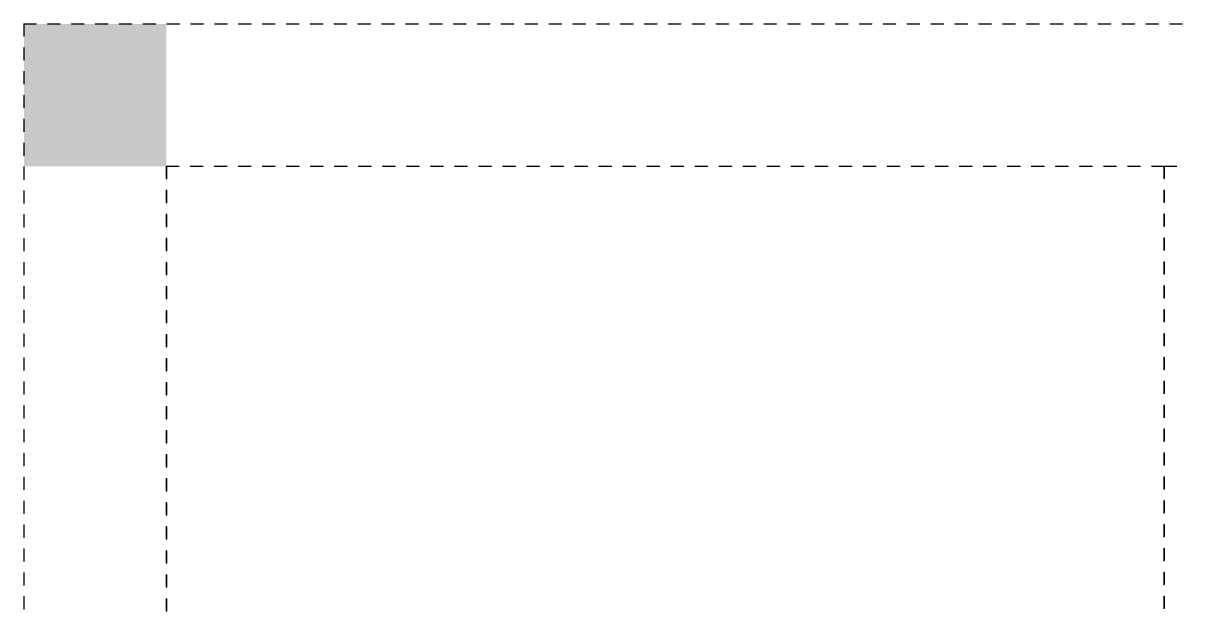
# Model space of a CAD drawing. Extents: x -59 to 133, y -55 to 137.
# Drawn here: x -59.2 to 38.4, y 87.1 to 136.7 of the extents above; entities that cross this region are included whole.
import ezdxf

# ---------------------------------------------------------------- set-up
doc = ezdxf.new("R2010")
doc.units = 0
doc.layers.add('51', color=54, linetype='CONTINUOUS')

# ---------------------------------------------------------------- blocks, each defined once
blk = doc.blocks.new('RECT')
blk.add_solid([(-0.5, -0.5), (0.5, -0.5), (-0.5, 0.5), (0.5, 0.5)])

msp = doc.modelspace()

# ---------------------------------------------------------------- linework, layer by layer
at = {"layer": '51', "const_width": 0.0635}
for points in [[(-59.1382, 136.64, 1), (-59.2018, 136.64)], [(-59.17, 136.6718, 1), (-59.17, 136.6083)], [(-58.1596, 136.6083, 1), (-58.1596, 136.6718)], [(-57.1596, 136.6718, 1), (-57.1596, 136.6083)], [(-56.1492, 136.6083, 1), (-56.1492, 136.6718)], [(-55.1492, 136.6718, 1), (-55.1492, 136.6083)], [(-54.1388, 136.6083, 1), (-54.1388, 136.6718)], [(-53.1388, 136.6718, 1), (-53.1388, 136.6083)], [(-52.1283, 136.6083, 1), (-52.1283, 136.6718)], [(-51.1283, 136.6718, 1), (-51.1283, 136.6083)], [(-50.1179, 136.6083, 1), (-50.1179, 136.6718)], [(-49.1179, 136.6718, 1), (-49.1179, 136.6083)], [(-48.1075, 136.6083, 1), (-48.1075, 136.6718)], [(-47.1075, 136.6718, 1), (-47.1075, 136.6083)], [(-46.0971, 136.6083, 1), (-46.0971, 136.6718)], [(-45.0971, 136.6718, 1), (-45.0971, 136.6083)], [(-44.0867, 136.6083, 1), (-44.0867, 136.6718)], [(-43.0867, 136.6718, 1), (-43.0867, 136.6083)], [(-42.0763, 136.6083, 1), (-42.0763, 136.6718)], [(-41.0763, 136.6718, 1), (-41.0763, 136.6083)], [(-40.0658, 136.6083, 1), (-40.0658, 136.6718)], [(-39.0658, 136.6718, 1), (-39.0658, 136.6083)], [(-38.0554, 136.6083, 1), (-38.0554, 136.6718)], [(-37.0554, 136.6718, 1), (-37.0554, 136.6083)], [(-36.045, 136.6083, 1), (-36.045, 136.6718)], [(-35.045, 136.6718, 1), (-35.045, 136.6083)], [(-34.0346, 136.6083, 1), (-34.0346, 136.6718)], [(-33.0346, 136.6718, 1), (-33.0346, 136.6083)], [(-32.0242, 136.6083, 1), (-32.0242, 136.6718)], [(-31.0242, 136.6718, 1), (-31.0242, 136.6083)], [(-30.0138, 136.6083, 1), (-30.0138, 136.6718)], [(-29.0138, 136.6718, 1), (-29.0138, 136.6083)], [(-28.0033, 136.6083, 1), (-28.0033, 136.6718)], [(-27.0033, 136.6718, 1), (-27.0033, 136.6083)], [(-25.9929, 136.6083, 1), (-25.9929, 136.6718)], [(-24.9929, 136.6718, 1), (-24.9929, 136.6083)], [(-23.9825, 136.6083, 1), (-23.9825, 136.6718)], [(-22.9825, 136.6718, 1), (-22.9825, 136.6083)], [(-21.9721, 136.6083, 1), (-21.9721, 136.6718)], [(-20.9721, 136.6718, 1), (-20.9721, 136.6083)], [(-19.9617, 136.6083, 1), (-19.9617, 136.6718)], [(-18.9617, 136.6718, 1), (-18.9617, 136.6083)], [(-17.9513, 136.6083, 1), (-17.9513, 136.6718)], [(-16.9513, 136.6718, 1), (-16.9513, 136.6083)], [(-15.9408, 136.6083, 1), (-15.9408, 136.6718)], [(-14.9408, 136.6718, 1), (-14.9408, 136.6083)], [(-13.9304, 136.6083, 1), (-13.9304, 136.6718)], [(-12.9304, 136.6718, 1), (-12.9304, 136.6083)], [(-11.92, 136.6083, 1), (-11.92, 136.6718)], [(-10.92, 136.6718, 1), (-10.92, 136.6083)], [(-9.9096, 136.6083, 1), (-9.9096, 136.6718)], [(-8.9096, 136.6718, 1), (-8.9096, 136.6083)], [(-7.8992, 136.6083, 1), (-7.8992, 136.6718)], [(-6.8992, 136.6718, 1), (-6.8992, 136.6083)], [(-5.8887, 136.6083, 1), (-5.8887, 136.6718)], [(-4.8887, 136.6718, 1), (-4.8887, 136.6083)], [(-3.8783, 136.6083, 1), (-3.8783, 136.6718)], [(-2.8783, 136.6718, 1), (-2.8783, 136.6083)], [(-1.8679, 136.6083, 1), (-1.8679, 136.6718)], [(-0.8679, 136.6718, 1), (-0.8679, 136.6083)], [(0.1425, 136.6083, 1), (0.1425, 136.6718)], [(1.1425, 136.6718, 1), (1.1425, 136.6083)], [(2.1529, 136.6083, 1), (2.1529, 136.6718)], [(3.1529, 136.6718, 1), (3.1529, 136.6083)], [(4.1633, 136.6083, 1), (4.1633, 136.6718)], [(5.1633, 136.6718, 1), (5.1633, 136.6083)], [(6.1738, 136.6083, 1), (6.1738, 136.6718)], [(7.1738, 136.6718, 1), (7.1738, 136.6083)], [(8.1842, 136.6083, 1), (8.1842, 136.6718)], [(9.1842, 136.6718, 1), (9.1842, 136.6083)], [(10.1946, 136.6083, 1), (10.1946, 136.6718)], [(11.1946, 136.6718, 1), (11.1946, 136.6083)], [(12.205, 136.6083, 1), (12.205, 136.6718)], [(13.205, 136.6718, 1), (13.205, 136.6083)], [(14.2154, 136.6083, 1), (14.2154, 136.6718)], [(15.2154, 136.6718, 1), (15.2154, 136.6083)], [(16.2258, 136.6083, 1), (16.2258, 136.6718)], [(17.2258, 136.6718, 1), (17.2258, 136.6083)], [(18.2363, 136.6083, 1), (18.2363, 136.6718)], [(19.2363, 136.6718, 1), (19.2363, 136.6083)], [(20.2467, 136.6083, 1), (20.2467, 136.6718)], [(21.2467, 136.6718, 1), (21.2467, 136.6083)], [(22.2571, 136.6083, 1), (22.2571, 136.6718)], [(23.2571, 136.6718, 1), (23.2571, 136.6083)], [(24.2675, 136.6083, 1), (24.2675, 136.6718)], [(25.2675, 136.6718, 1), (25.2675, 136.6083)], [(26.2779, 136.6083, 1), (26.2779, 136.6718)], [(27.2779, 136.6718, 1), (27.2779, 136.6083)], [(28.2883, 136.6083, 1), (28.2883, 136.6718)], [(29.2883, 136.6718, 1), (29.2883, 136.6083)], [(30.2988, 136.6083, 1), (30.2988, 136.6718)], [(31.2988, 136.6718, 1), (31.2988, 136.6083)], [(32.3092, 136.6083, 1), (32.3092, 136.6718)], [(33.3092, 136.6718, 1), (33.3092, 136.6083)], [(34.3196, 136.6083, 1), (34.3196, 136.6718)], [(35.3196, 136.6718, 1), (35.3196, 136.6083)], [(36.33, 136.6083, 1), (36.33, 136.6718)], [(37.33, 136.6718, 1), (37.33, 136.6083)], [(38.3404, 136.6083, 1), (38.3404, 136.6718)], [(-59.2018, 135.6296, 1), (-59.1382, 135.6296)], [(-59.1382, 134.6296, 1), (-59.2018, 134.6296)], [(-59.2018, 133.6192, 1), (-59.1382, 133.6192)], [(-59.1382, 132.6192, 1), (-59.2018, 132.6192)], [(-59.2018, 131.6088, 1), (-59.1382, 131.6088)], [(-59.1382, 130.6088, 1), (-59.2018, 130.6088)], [(-59.2018, 129.5983, 1), (-59.1382, 129.5983)], [(-59.1382, 128.5983, 1), (-59.2018, 128.5983)], [(-59.2018, 127.5879, 1), (-59.1382, 127.5879)], [(-59.1382, 126.5879, 1), (-59.2018, 126.5879)], [(-59.2018, 125.5775, 1), (-59.1382, 125.5775)], [(-59.1382, 124.5775, 1), (-59.2018, 124.5775)], [(-47.17, 124.6718, 1), (-47.17, 124.6082)], [(-47.1382, 124.64, 1), (-47.2018, 124.64)], [(-46.1462, 124.6082, 1), (-46.1462, 124.6718)], [(-45.1462, 124.6718, 1), (-45.1462, 124.6082)], [(-44.1224, 124.6082, 1), (-44.1224, 124.6718)], [(-43.1224, 124.6718, 1), (-43.1224, 124.6082)], [(-42.0986, 124.6082, 1), (-42.0986, 124.6718)], [(-41.0986, 124.6718, 1), (-41.0986, 124.6082)], [(-40.0748, 124.6082, 1), (-40.0748, 124.6718)], [(-39.0748, 124.6718, 1), (-39.0748, 124.6082)], [(-38.051, 124.6082, 1), (-38.051, 124.6718)], [(-37.051, 124.6718, 1), (-37.051, 124.6082)], [(-36.0271, 124.6082, 1), (-36.0271, 124.6718)], [(-35.0271, 124.6718, 1), (-35.0271, 124.6082)], [(-34.0033, 124.6082, 1), (-34.0033, 124.6718)], [(-33.0033, 124.6718, 1), (-33.0033, 124.6082)], [(-31.9795, 124.6082, 1), (-31.9795, 124.6718)], [(-30.9795, 124.6718, 1), (-30.9795, 124.6082)], [(-29.9557, 124.6082, 1), (-29.9557, 124.6718)], [(-28.9557, 124.6718, 1), (-28.9557, 124.6082)], [(-27.9319, 124.6082, 1), (-27.9319, 124.6718)], [(-26.9319, 124.6718, 1), (-26.9319, 124.6082)], [(-25.9081, 124.6082, 1), (-25.9081, 124.6718)], [(-24.9081, 124.6718, 1), (-24.9081, 124.6082)], [(-23.8843, 124.6082, 1), (-23.8843, 124.6718)], [(-22.8843, 124.6718, 1), (-22.8843, 124.6082)], [(-21.8605, 124.6082, 1), (-21.8605, 124.6718)], [(-20.8605, 124.6718, 1), (-20.8605, 124.6082)], [(-19.8367, 124.6082, 1), (-19.8367, 124.6718)], [(-18.8367, 124.6718, 1), (-18.8367, 124.6082)], [(-17.8129, 124.6082, 1), (-17.8129, 124.6718)], [(-16.8129, 124.6718, 1), (-16.8129, 124.6082)], [(-15.789, 124.6082, 1), (-15.789, 124.6718)], [(-14.789, 124.6718, 1), (-14.789, 124.6082)], [(-13.7652, 124.6082, 1), (-13.7652, 124.6718)], [(-12.7652, 124.6718, 1), (-12.7652, 124.6082)], [(-11.7414, 124.6082, 1), (-11.7414, 124.6718)], [(-10.7414, 124.6718, 1), (-10.7414, 124.6082)], [(-9.7176, 124.6082, 1), (-9.7176, 124.6718)], [(-8.7176, 124.6718, 1), (-8.7176, 124.6082)], [(-7.6938, 124.6082, 1), (-7.6938, 124.6718)], [(-6.6938, 124.6718, 1), (-6.6938, 124.6082)], [(-5.67, 124.6082, 1), (-5.67, 124.6718)], [(-4.67, 124.6718, 1), (-4.67, 124.6082)], [(-3.6462, 124.6082, 1), (-3.6462, 124.6718)], [(-2.6462, 124.6718, 1), (-2.6462, 124.6082)], [(-1.6224, 124.6082, 1), (-1.6224, 124.6718)], [(-0.6224, 124.6718, 1), (-0.6224, 124.6082)], [(0.4014, 124.6082, 1), (0.4014, 124.6718)], [(1.4014, 124.6718, 1), (1.4014, 124.6082)], [(2.4252, 124.6082, 1), (2.4252, 124.6718)], [(3.4252, 124.6718, 1), (3.4252, 124.6082)], [(4.449, 124.6082, 1), (4.449, 124.6718)], [(5.449, 124.6718, 1), (5.449, 124.6082)], [(6.4729, 124.6082, 1), (6.4729, 124.6718)], [(7.4729, 124.6718, 1), (7.4729, 124.6082)], [(8.4967, 124.6082, 1), (8.4967, 124.6718)], [(9.4967, 124.6718, 1), (9.4967, 124.6082)], [(10.5205, 124.6082, 1), (10.5205, 124.6718)], [(11.5205, 124.6718, 1), (11.5205, 124.6082)], [(12.5443, 124.6082, 1), (12.5443, 124.6718)], [(13.5443, 124.6718, 1), (13.5443, 124.6082)], [(14.5681, 124.6082, 1), (14.5681, 124.6718)], [(15.5681, 124.6718, 1), (15.5681, 124.6082)], [(16.5919, 124.6082, 1), (16.5919, 124.6718)], [(17.5919, 124.6718, 1), (17.5919, 124.6082)], [(18.6157, 124.6082, 1), (18.6157, 124.6718)], [(19.6157, 124.6718, 1), (19.6157, 124.6082)], [(20.6395, 124.6082, 1), (20.6395, 124.6718)], [(21.6395, 124.6718, 1), (21.6395, 124.6082)], [(22.6633, 124.6082, 1), (22.6633, 124.6718)], [(23.6633, 124.6718, 1), (23.6633, 124.6082)], [(24.6871, 124.6082, 1), (24.6871, 124.6718)], [(25.6871, 124.6718, 1), (25.6871, 124.6082)], [(26.711, 124.6082, 1), (26.711, 124.6718)], [(27.711, 124.6718, 1), (27.711, 124.6082)], [(28.7348, 124.6082, 1), (28.7348, 124.6718)], [(29.7348, 124.6718, 1), (29.7348, 124.6082)], [(30.7586, 124.6082, 1), (30.7586, 124.6718)], [(31.7586, 124.6718, 1), (31.7586, 124.6082)], [(32.7824, 124.6082, 1), (32.7824, 124.6718)], [(33.7824, 124.6718, 1), (33.7824, 124.6082)], [(34.8062, 124.6082, 1), (34.8062, 124.6718)], [(35.8062, 124.6718, 1), (35.8062, 124.6082)], [(36.83, 124.6718, 1), (36.83, 124.6082)], [(36.8618, 124.64, 1), (36.7982, 124.64)], [(36.83, 124.6082, 1), (36.83, 124.6718)], [(37.8538, 124.6082, 1), (37.8538, 124.6718)], [(-59.2018, 123.5671, 1), (-59.1382, 123.5671)], [(-47.2018, 123.6162, 1), (-47.1382, 123.6162)], [(36.7982, 123.6281, 1), (36.8618, 123.6281)], [(-59.1382, 122.5671, 1), (-59.2018, 122.5671)], [(-47.1382, 122.6162, 1), (-47.2018, 122.6162)], [(36.8618, 122.6281, 1), (36.7982, 122.6281)], [(-59.2018, 121.5567, 1), (-59.1382, 121.5567)], [(-47.2018, 121.5924, 1), (-47.1382, 121.5924)], [(36.7982, 121.6162, 1), (36.8618, 121.6162)], [(-59.1382, 120.5567, 1), (-59.2018, 120.5567)], [(-47.1382, 120.5924, 1), (-47.2018, 120.5924)], [(36.8618, 120.6162, 1), (36.7982, 120.6162)], [(-59.2018, 119.5463, 1), (-59.1382, 119.5463)], [(-47.2018, 119.5686, 1), (-47.1382, 119.5686)], [(36.7982, 119.6043, 1), (36.8618, 119.6043)], [(-59.1382, 118.5463, 1), (-59.2018, 118.5463)], [(-47.1382, 118.5686, 1), (-47.2018, 118.5686)], [(36.8618, 118.6043, 1), (36.7982, 118.6043)], [(-59.2018, 117.5358, 1), (-59.1382, 117.5358)], [(-47.2018, 117.5448, 1), (-47.1382, 117.5448)], [(36.7982, 117.5924, 1), (36.8618, 117.5924)], [(-59.1382, 116.5358, 1), (-59.2018, 116.5358)], [(-47.1382, 116.5448, 1), (-47.2018, 116.5448)], [(36.8618, 116.5924, 1), (36.7982, 116.5924)], [(-59.2018, 115.5254, 1), (-59.1382, 115.5254)], [(-47.2018, 115.521, 1), (-47.1382, 115.521)], [(36.7982, 115.5805, 1), (36.8618, 115.5805)], [(-59.1382, 114.5254, 1), (-59.2018, 114.5254)], [(-47.1382, 114.521, 1), (-47.2018, 114.521)], [(36.8618, 114.5805, 1), (36.7982, 114.5805)], [(-59.2018, 113.515, 1), (-59.1382, 113.515)], [(-47.2018, 113.4971, 1), (-47.1382, 113.4971)], [(36.7982, 113.5686, 1), (36.8618, 113.5686)], [(-59.1382, 112.515, 1), (-59.2018, 112.515)], [(-47.1382, 112.4971, 1), (-47.2018, 112.4971)], [(36.8618, 112.5686, 1), (36.7982, 112.5686)], [(-59.2018, 111.5046, 1), (-59.1382, 111.5046)], [(-47.2018, 111.4733, 1), (-47.1382, 111.4733)], [(36.7982, 111.5567, 1), (36.8618, 111.5567)], [(-59.1382, 110.5046, 1), (-59.2018, 110.5046)], [(-47.1382, 110.4733, 1), (-47.2018, 110.4733)], [(36.8618, 110.5567, 1), (36.7982, 110.5567)], [(-59.2018, 109.4942, 1), (-59.1382, 109.4942)], [(-47.2018, 109.4495, 1), (-47.1382, 109.4495)], [(36.7982, 109.5448, 1), (36.8618, 109.5448)], [(-59.1382, 108.4942, 1), (-59.2018, 108.4942)], [(-47.1382, 108.4495, 1), (-47.2018, 108.4495)], [(36.8618, 108.5448, 1), (36.7982, 108.5448)], [(-59.2018, 107.4838, 1), (-59.1382, 107.4838)], [(-47.2018, 107.4257, 1), (-47.1382, 107.4257)], [(36.7982, 107.5329, 1), (36.8618, 107.5329)], [(-59.1382, 106.4838, 1), (-59.2018, 106.4838)], [(-47.1382, 106.4257, 1), (-47.2018, 106.4257)], [(36.8618, 106.5329, 1), (36.7982, 106.5329)], [(-59.2018, 105.4733, 1), (-59.1382, 105.4733)], [(36.7982, 105.521, 1), (36.8618, 105.521)], [(-59.1382, 104.4733, 1), (-59.2018, 104.4733)], [(-47.2018, 105.4019, 1), (-47.1382, 105.4019)], [(36.8618, 104.521, 1), (36.7982, 104.521)], [(-47.1382, 104.4019, 1), (-47.2018, 104.4019)], [(36.7982, 103.509, 1), (36.8618, 103.509)], [(-59.2018, 103.4629, 1), (-59.1382, 103.4629)], [(-59.1382, 102.4629, 1), (-59.2018, 102.4629)], [(-47.2018, 103.3781, 1), (-47.1382, 103.3781)], [(36.8618, 102.509, 1), (36.7982, 102.509)], [(-47.1382, 102.3781, 1), (-47.2018, 102.3781)], [(-59.2018, 101.4525, 1), (-59.1382, 101.4525)], [(-47.2018, 101.3543, 1), (-47.1382, 101.3543)], [(36.7982, 101.4971, 1), (36.8618, 101.4971)], [(-59.1382, 100.4525, 1), (-59.2018, 100.4525)], [(-47.1382, 100.3543, 1), (-47.2018, 100.3543)], [(36.8618, 100.4971, 1), (36.7982, 100.4971)], [(-59.2018, 99.4421, 1), (-59.1382, 99.4421)], [(-47.2018, 99.3305, 1), (-47.1382, 99.3305)], [(36.7982, 99.4852, 1), (36.8618, 99.4852)], [(-59.1382, 98.4421, 1), (-59.2018, 98.4421)], [(-47.1382, 98.3305, 1), (-47.2018, 98.3305)], [(36.8618, 98.4852, 1), (36.7982, 98.4852)], [(-59.2018, 97.4317, 1), (-59.1382, 97.4317)], [(-47.2018, 97.3067, 1), (-47.1382, 97.3067)], [(36.7982, 97.4733, 1), (36.8618, 97.4733)], [(-59.1382, 96.4317, 1), (-59.2018, 96.4317)], [(-47.1382, 96.3067, 1), (-47.2018, 96.3067)], [(36.8618, 96.4733, 1), (36.7982, 96.4733)], [(-59.2018, 95.4213, 1), (-59.1382, 95.4213)], [(-47.2018, 95.2829, 1), (-47.1382, 95.2829)], [(36.7982, 95.4614, 1), (36.8618, 95.4614)], [(-59.1382, 94.4213, 1), (-59.2018, 94.4213)], [(-47.1382, 94.2829, 1), (-47.2018, 94.2829)], [(36.8618, 94.4614, 1), (36.7982, 94.4614)], [(-59.2018, 93.4108, 1), (-59.1382, 93.4108)], [(-47.2018, 93.259, 1), (-47.1382, 93.259)], [(36.7982, 93.4495, 1), (36.8618, 93.4495)], [(-59.1382, 92.4108, 1), (-59.2018, 92.4108)], [(-47.1382, 92.259, 1), (-47.2018, 92.259)], [(36.8618, 92.4495, 1), (36.7982, 92.4495)], [(-59.2018, 91.4004, 1), (-59.1382, 91.4004)], [(-47.2018, 91.2352, 1), (-47.1382, 91.2352)], [(36.7982, 91.4376, 1), (36.8618, 91.4376)], [(-59.1382, 90.4004, 1), (-59.2018, 90.4004)], [(-47.1382, 90.2352, 1), (-47.2018, 90.2352)], [(36.8618, 90.4376, 1), (36.7982, 90.4376)], [(-59.2018, 89.39, 1), (-59.1382, 89.39)], [(-47.2018, 89.2114, 1), (-47.1382, 89.2114)], [(36.7982, 89.4257, 1), (36.8618, 89.4257)], [(-59.1382, 88.39, 1), (-59.2018, 88.39)], [(-47.1382, 88.2114, 1), (-47.2018, 88.2114)], [(36.8618, 88.4257, 1), (36.7982, 88.4257)], [(-59.2018, 87.3796, 1), (-59.1382, 87.3796)], [(-47.2018, 87.1876, 1), (-47.1382, 87.1876)], [(36.7982, 87.4138, 1), (36.8618, 87.4138)]]:
    msp.add_lwpolyline(points, format="xyb", dxfattribs=at)
at = {"layer": '51', "const_width": 0.127}
for points in [[(-59.17, 136.64), (-58.1596, 136.64)], [(-59.17, 135.6296), (-59.17, 136.64)], [(-57.1596, 136.64), (-56.1492, 136.64)], [(-55.1492, 136.64), (-54.1388, 136.64)], [(-53.1388, 136.64), (-52.1283, 136.64)], [(-51.1283, 136.64), (-50.1179, 136.64)], [(-49.1179, 136.64), (-48.1075, 136.64)], [(-47.1075, 136.64), (-46.0971, 136.64)], [(-45.0971, 136.64), (-44.0867, 136.64)], [(-43.0867, 136.64), (-42.0763, 136.64)], [(-41.0763, 136.64), (-40.0658, 136.64)], [(-39.0658, 136.64), (-38.0554, 136.64)], [(-37.0554, 136.64), (-36.045, 136.64)], [(-35.045, 136.64), (-34.0346, 136.64)], [(-33.0346, 136.64), (-32.0242, 136.64)], [(-31.0242, 136.64), (-30.0138, 136.64)], [(-29.0138, 136.64), (-28.0033, 136.64)], [(-27.0033, 136.64), (-25.9929, 136.64)], [(-24.9929, 136.64), (-23.9825, 136.64)], [(-22.9825, 136.64), (-21.9721, 136.64)], [(-20.9721, 136.64), (-19.9617, 136.64)], [(-18.9617, 136.64), (-17.9513, 136.64)], [(-16.9513, 136.64), (-15.9408, 136.64)], [(-14.9408, 136.64), (-13.9304, 136.64)], [(-12.9304, 136.64), (-11.92, 136.64)], [(-10.92, 136.64), (-9.9096, 136.64)], [(-8.9096, 136.64), (-7.8992, 136.64)], [(-6.8992, 136.64), (-5.8887, 136.64)], [(-4.8887, 136.64), (-3.8783, 136.64)], [(-2.8783, 136.64), (-1.8679, 136.64)], [(-0.8679, 136.64), (0.1425, 136.64)], [(1.1425, 136.64), (2.1529, 136.64)], [(3.1529, 136.64), (4.1633, 136.64)], [(5.1633, 136.64), (6.1738, 136.64)], [(7.1738, 136.64), (8.1842, 136.64)], [(9.1842, 136.64), (10.1946, 136.64)], [(11.1946, 136.64), (12.205, 136.64)], [(13.205, 136.64), (14.2154, 136.64)], [(15.2154, 136.64), (16.2258, 136.64)], [(17.2258, 136.64), (18.2363, 136.64)], [(19.2363, 136.64), (20.2467, 136.64)], [(21.2467, 136.64), (22.2571, 136.64)], [(23.2571, 136.64), (24.2675, 136.64)], [(25.2675, 136.64), (26.2779, 136.64)], [(27.2779, 136.64), (28.2883, 136.64)], [(29.2883, 136.64), (30.2988, 136.64)], [(31.2988, 136.64), (32.3092, 136.64)], [(33.3092, 136.64), (34.3196, 136.64)], [(35.3196, 136.64), (36.33, 136.64)], [(37.33, 136.64), (38.3404, 136.64)], [(-59.17, 133.6192), (-59.17, 134.6296)], [(-59.17, 131.6088), (-59.17, 132.6192)], [(-59.17, 129.5983), (-59.17, 130.6088)], [(-59.17, 127.5879), (-59.17, 128.5983)], [(-59.17, 125.5775), (-59.17, 126.5879)], [(-59.17, 123.5671), (-59.17, 124.5775)], [(-46.1462, 124.64), (-47.17, 124.64)], [(-47.17, 124.64), (-47.17, 123.6162)], [(-44.1224, 124.64), (-45.1462, 124.64)], [(-42.0986, 124.64), (-43.1224, 124.64)], [(-40.0748, 124.64), (-41.0986, 124.64)], [(-38.051, 124.64), (-39.0748, 124.64)], [(-36.0271, 124.64), (-37.051, 124.64)], [(-34.0033, 124.64), (-35.0271, 124.64)], [(-31.9795, 124.64), (-33.0033, 124.64)], [(-29.9557, 124.64), (-30.9795, 124.64)], [(-27.9319, 124.64), (-28.9557, 124.64)], [(-25.9081, 124.64), (-26.9319, 124.64)], [(-23.8843, 124.64), (-24.9081, 124.64)], [(-21.8605, 124.64), (-22.8843, 124.64)], [(-19.8367, 124.64), (-20.8605, 124.64)], [(-17.8129, 124.64), (-18.8367, 124.64)], [(-15.789, 124.64), (-16.8129, 124.64)], [(-13.7652, 124.64), (-14.789, 124.64)], [(-11.7414, 124.64), (-12.7652, 124.64)], [(-9.7176, 124.64), (-10.7414, 124.64)], [(-7.6938, 124.64), (-8.7176, 124.64)], [(-5.67, 124.64), (-6.6938, 124.64)], [(-3.6462, 124.64), (-4.67, 124.64)], [(-1.6224, 124.64), (-2.6462, 124.64)], [(0.4014, 124.64), (-0.6224, 124.64)], [(2.4252, 124.64), (1.4014, 124.64)], [(4.449, 124.64), (3.4252, 124.64)], [(6.4729, 124.64), (5.449, 124.64)], [(8.4967, 124.64), (7.4729, 124.64)], [(10.5205, 124.64), (9.4967, 124.64)], [(12.5443, 124.64), (11.5205, 124.64)], [(14.5681, 124.64), (13.5443, 124.64)], [(16.5919, 124.64), (15.5681, 124.64)], [(18.6157, 124.64), (17.5919, 124.64)], [(20.6395, 124.64), (19.6157, 124.64)], [(22.6633, 124.64), (21.6395, 124.64)], [(24.6871, 124.64), (23.6633, 124.64)], [(26.711, 124.64), (25.6871, 124.64)], [(28.7348, 124.64), (27.711, 124.64)], [(30.7586, 124.64), (29.7348, 124.64)], [(32.7824, 124.64), (31.7586, 124.64)], [(34.8062, 124.64), (33.7824, 124.64)], [(36.83, 124.64), (35.8062, 124.64)], [(37.8538, 124.64), (36.83, 124.64)], [(36.83, 123.6281), (36.83, 124.64)], [(-59.17, 121.5567), (-59.17, 122.5671)], [(-47.17, 122.6162), (-47.17, 121.5924)], [(36.83, 121.6162), (36.83, 122.6281)], [(-59.17, 119.5463), (-59.17, 120.5567)], [(-47.17, 120.5924), (-47.17, 119.5686)], [(36.83, 119.6043), (36.83, 120.6162)], [(-59.17, 117.5358), (-59.17, 118.5463)], [(-47.17, 118.5686), (-47.17, 117.5448)], [(36.83, 117.5924), (36.83, 118.6043)], [(-59.17, 115.5254), (-59.17, 116.5358)], [(-47.17, 116.5448), (-47.17, 115.521)], [(36.83, 115.5805), (36.83, 116.5924)], [(-59.17, 113.515), (-59.17, 114.5254)], [(-47.17, 114.521), (-47.17, 113.4971)], [(36.83, 113.5686), (36.83, 114.5805)], [(-59.17, 111.5046), (-59.17, 112.515)], [(-47.17, 112.4971), (-47.17, 111.4733)], [(36.83, 111.5567), (36.83, 112.5686)], [(-59.17, 109.4942), (-59.17, 110.5046)], [(-47.17, 110.4733), (-47.17, 109.4495)], [(36.83, 109.5448), (36.83, 110.5567)], [(-59.17, 107.4838), (-59.17, 108.4942)], [(-47.17, 108.4495), (-47.17, 107.4257)], [(36.83, 107.5329), (36.83, 108.5448)], [(-59.17, 105.4733), (-59.17, 106.4838)], [(-47.17, 106.4257), (-47.17, 105.4019)], [(36.83, 105.521), (36.83, 106.5329)], [(-59.17, 103.4629), (-59.17, 104.4733)], [(36.83, 103.509), (36.83, 104.521)], [(-47.17, 104.4019), (-47.17, 103.3781)], [(-59.17, 101.4525), (-59.17, 102.4629)], [(36.83, 101.4971), (36.83, 102.509)], [(-47.17, 102.3781), (-47.17, 101.3543)], [(-59.17, 99.4421), (-59.17, 100.4525)], [(-47.17, 100.3543), (-47.17, 99.3305)], [(36.83, 99.4852), (36.83, 100.4971)], [(-59.17, 97.4317), (-59.17, 98.4421)], [(-47.17, 98.3305), (-47.17, 97.3067)], [(36.83, 97.4733), (36.83, 98.4852)], [(-59.17, 95.4213), (-59.17, 96.4317)], [(-47.17, 96.3067), (-47.17, 95.2829)], [(36.83, 95.4614), (36.83, 96.4733)], [(-59.17, 93.4108), (-59.17, 94.4213)], [(-47.17, 94.2829), (-47.17, 93.259)], [(36.83, 93.4495), (36.83, 94.4614)], [(-59.17, 91.4004), (-59.17, 92.4108)], [(-47.17, 92.259), (-47.17, 91.2352)], [(36.83, 91.4376), (36.83, 92.4495)], [(-59.17, 89.39), (-59.17, 90.4004)], [(-47.17, 90.2352), (-47.17, 89.2114)], [(36.83, 89.4257), (36.83, 90.4376)], [(-59.17, 87.3796), (-59.17, 88.39)], [(-47.17, 88.2114), (-47.17, 87.1876)], [(36.83, 87.4138), (36.83, 88.4257)]]:
    msp.add_lwpolyline(points, dxfattribs=at)

# ---------------------------------------------------------------- block references
at = {"layer": '51', "xscale": 12, "yscale": 12}
msp.add_blockref('RECT', (-53.17, 130.64), dxfattribs=at)

doc.saveas('drawing.dxf')
